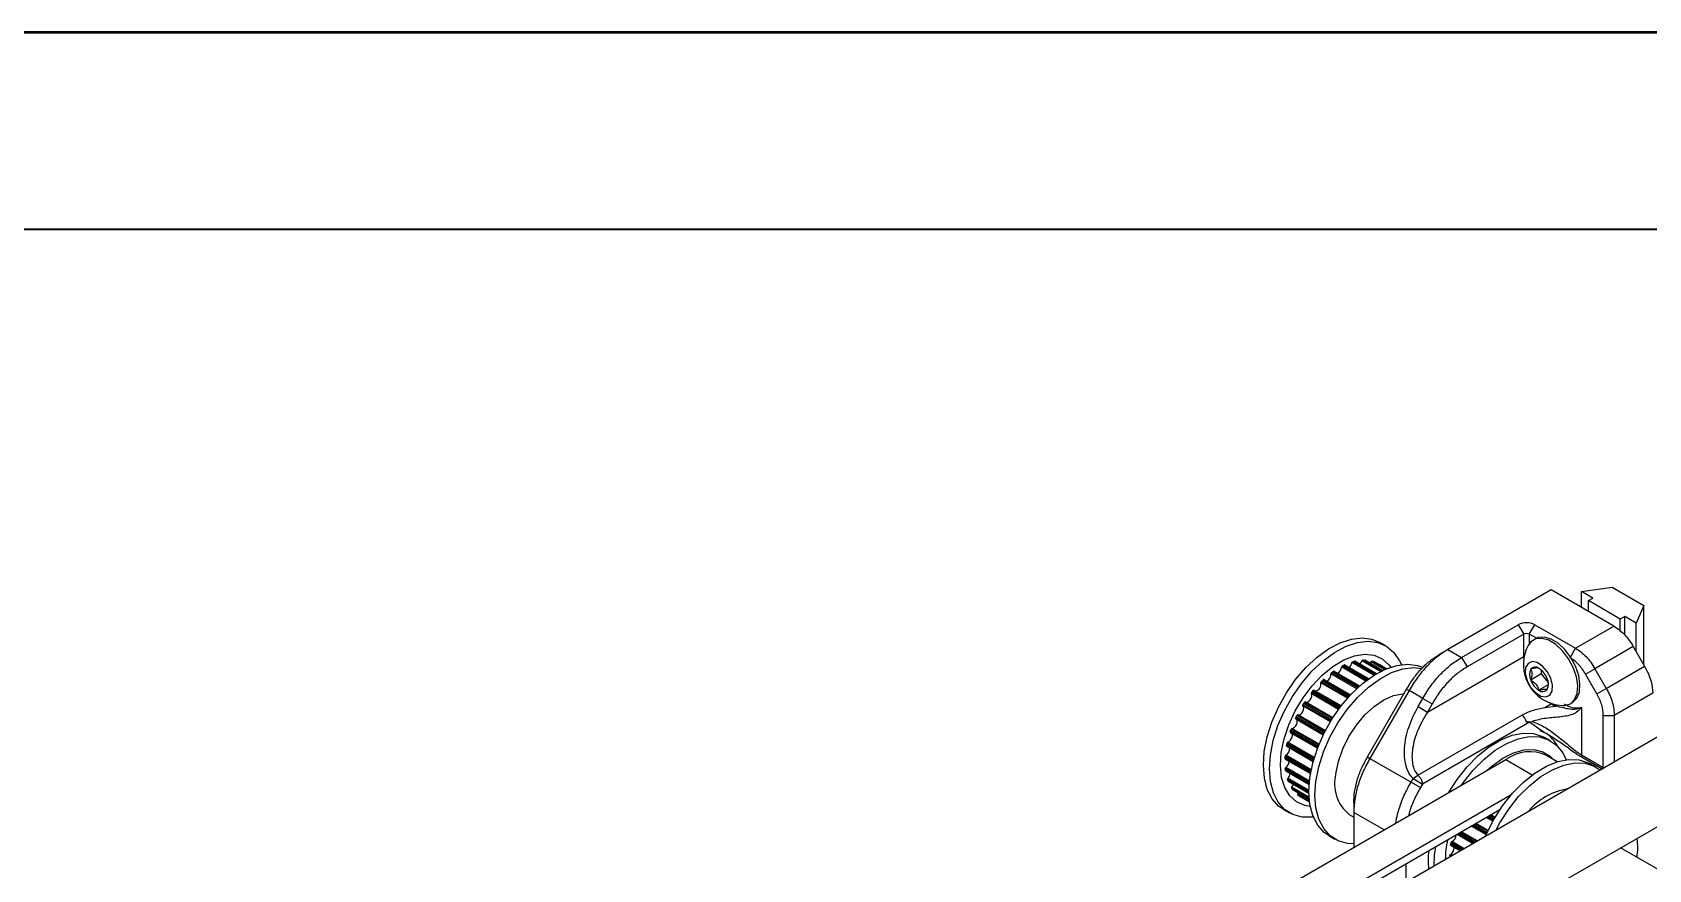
# Model space of a CAD drawing. Header units: millimetres. Extents: x 0 to 279, y 0 to 216.
# Drawn here: x 69.6 to 121.7, y 188.9 to 215.9 of the extents above; entities that cross this region are included whole.
import ezdxf

# ---------------------------------------------------------------- set-up
doc = ezdxf.new("R2010")
doc.units = ezdxf.units.MM
doc.layers.add('PAGE_BORDER', color=7, linetype='Continuous')

msp = doc.modelspace()

# ---------------------------------------------------------------- linework, layer by layer
at = {"color": 7, "linetype": 'Continuous', "lineweight": 50}
msp.add_line((0, 215.9), (279.4, 215.9), dxfattribs=at)
at = {"color": 7, "linetype": 'Continuous', "lineweight": 25}
for p, q in [((119.568, 197.876), (120.558, 198.019)), ((120.558, 198.019), (121.583, 197.427)), ((118.596, 197.927), (115.262, 196.003)), ((120.616, 196.761), (118.596, 197.927)), ((119.939, 197.662), (119.568, 197.876)), ((119.568, 197.366), (119.568, 197.876)), ((119.798, 197.58), (119.939, 197.662)), ((120.823, 196.988), (119.798, 197.58)), ((119.798, 197.233), (119.798, 197.58)), ((120.965, 197.07), (120.823, 196.988)), ((120.823, 196.59), (120.823, 196.988)), ((121.336, 196.856), (120.965, 197.07)), ((120.965, 196.473), (120.965, 197.07)), ((121.583, 197.427), (121.336, 196.856)), ((121.583, 195.508), (121.583, 197.427)), ((115.704, 195.748), (117.535, 196.805)), ((117.712, 196.498), (115.881, 195.441)), ((117.535, 196.805), (117.712, 196.498)), ((117.712, 195.784), (117.712, 196.498)), ((117.889, 196.498), (118.066, 196.805)), ((118.117, 196.367), (117.889, 196.498)), ((118.066, 196.805), (119.379, 196.046)), ((119.379, 196.046), (120.616, 196.761)), ((121.336, 195.937), (121.336, 196.856)), ((113.263, 196.124), (113.069, 196.236)), ((114.997, 195.85), (115.262, 196.003)), ((115.262, 196.003), (115.704, 195.748)), ((118.091, 196.353), (118.018, 196.311)), ((119.202, 195.74), (119.379, 196.046)), ((121.241, 196.101), (120.004, 195.387)), ((121.241, 196.101), (121.607, 195.467)), ((111.856, 195.474), (111.888, 195.491)), ((111.888, 195.491), (111.92, 195.506)), ((111.888, 195.491), (112.679, 195.034)), ((112.711, 195.057), (111.933, 195.507)), ((112.197, 195.612), (112.228, 195.621)), ((112.228, 195.621), (112.259, 195.628)), ((112.941, 195.209), (112.228, 195.621)), ((112.965, 195.224), (112.267, 195.627)), ((112.521, 195.664), (112.549, 195.665)), ((112.549, 195.665), (112.578, 195.664)), ((113.145, 195.321), (112.549, 195.665)), ((113.162, 195.329), (112.583, 195.663)), ((112.759, 195.561), (112.788, 195.609)), ((112.815, 195.63), (112.841, 195.622)), ((112.841, 195.622), (112.866, 195.614)), ((113.267, 195.377), (112.841, 195.622)), ((112.866, 195.614), (112.868, 195.613)), ((113.272, 195.379), (112.868, 195.613)), ((113.286, 195.385), (113.069, 195.51)), ((114.603, 193.989), (117.712, 195.784)), ((115.704, 195.748), (115.881, 195.441)), ((120.37, 194.753), (121.607, 195.467)), ((111.179, 194.968), (111.209, 194.998)), ((111.209, 194.998), (111.239, 195.027)), ((112.084, 194.493), (111.209, 194.998)), ((112.122, 194.534), (111.259, 195.033)), ((111.513, 195.257), (111.544, 195.281)), ((111.544, 195.281), (111.576, 195.303)), ((112.387, 194.794), (111.544, 195.281)), ((112.422, 194.827), (111.592, 195.306)), ((118.273, 195.217), (117.933, 195.02)), ((118.273, 195.343), (118.273, 195.217)), ((118.273, 195.217), (118.499, 194.936)), ((119.702, 195.212), (120.004, 195.387)), ((120.068, 194.578), (119.702, 195.212)), ((120.004, 195.387), (120.37, 194.753)), ((110.867, 194.619), (110.895, 194.654)), ((110.895, 194.654), (110.923, 194.688)), ((111.789, 194.138), (110.895, 194.654)), ((111.828, 194.189), (110.946, 194.698)), ((112.672, 192.541), (113.935, 194.728)), ((114.012, 194.683), (112.75, 192.496)), ((113.935, 194.728), (114.012, 194.683)), ((114.454, 194.428), (114.012, 194.683)), ((114.302, 194.164), (114.454, 194.428)), ((114.454, 194.428), (114.756, 194.254)), ((118.497, 194.863), (118.198, 194.69)), ((120.068, 194.578), (120.37, 194.753)), ((121.866, 194.596), (120.629, 193.881)), ((123.309, 193.927), (92.833, 176.334)), ((110.359, 193.795), (110.378, 193.836)), ((110.378, 193.836), (110.398, 193.877)), ((111.279, 193.316), (110.378, 193.836)), ((110.591, 194.223), (110.614, 194.262)), ((110.614, 194.262), (110.639, 194.3)), ((111.517, 193.74), (110.614, 194.262)), ((111.555, 193.8), (110.666, 194.314)), ((114.294, 191.954), (117.653, 193.893)), ((114.302, 194.164), (114.603, 193.989)), ((114.756, 194.254), (114.603, 193.989)), ((118.387, 194.132), (118.596, 194.253)), ((118.387, 194.132), (118.748, 194.18)), ((119.205, 194.254), (119.278, 194.296)), ((119.568, 194.137), (119.568, 192.612)), ((120.275, 192.204), (120.275, 193.881)), ((120.275, 193.881), (120.629, 193.881)), ((120.629, 193.881), (120.629, 192.38)), ((110.182, 193.353), (110.195, 193.394)), ((110.185, 193.329), (111.063, 192.822)), ((110.195, 193.394), (110.21, 193.435)), ((111.085, 192.88), (110.195, 193.394)), ((110.361, 193.767), (111.249, 193.254)), ((117.89, 193.658), (114.441, 191.668)), ((117.794, 193.665), (117.977, 193.688)), ((118.269, 193.391), (117.89, 193.658)), ((118.229, 193.398), (118.364, 193.334)), ((110.065, 192.911), (110.073, 192.952)), ((110.07, 192.893), (110.925, 192.399)), ((110.073, 192.952), (110.082, 192.992)), ((110.94, 192.451), (110.073, 192.952)), ((118.577, 193.057), (118.382, 193.169)), ((88.38, 175.858), (117.13, 192.454)), ((110.014, 192.489), (110.016, 192.527)), ((110.016, 192.527), (110.018, 192.565)), ((110.845, 192.048), (110.016, 192.527)), ((110.02, 192.475), (110.837, 192.003)), ((112.672, 192.541), (112.75, 192.496)), ((112.75, 192.496), (114.076, 191.731)), ((118.79, 192.387), (118.447, 192.585)), ((118.965, 192.674), (119.078, 192.452)), ((119.568, 192.612), (120.275, 192.204)), ((120.046, 192.209), (119.851, 192.321)), ((94.083, 174.169), (124.558, 191.762)), ((110.026, 192.135), (110.022, 192.17)), ((110.03, 192.101), (110.026, 192.135)), ((110.797, 191.69), (110.026, 192.135)), ((110.036, 192.092), (110.794, 191.654)), ((110.103, 191.792), (110.093, 191.822)), ((110.113, 191.764), (110.103, 191.792)), ((110.786, 191.398), (110.103, 191.792)), ((110.118, 191.758), (110.786, 191.372)), ((114.076, 191.731), (114.14, 191.842)), ((114.14, 191.842), (114.294, 191.954)), ((114.14, 191.842), (114.441, 191.668)), ((120.275, 192.204), (120.324, 192.204)), ((92.112, 176.787), (117.323, 191.341)), ((110.244, 191.511), (110.228, 191.534)), ((110.26, 191.489), (110.244, 191.511)), ((110.795, 191.193), (110.244, 191.511)), ((110.263, 191.486), (110.797, 191.178)), ((110.443, 191.302), (110.423, 191.319)), ((110.425, 191.352), (110.442, 191.383)), ((110.465, 191.287), (110.443, 191.302)), ((110.806, 191.093), (110.443, 191.302)), ((110.465, 191.287), (110.806, 191.09)), ((110.465, 191.287), (110.465, 191.287)), ((114.076, 191.731), (114.377, 191.557)), ((114.441, 191.668), (114.377, 191.557)), ((92.372, 176.66), (116.941, 190.843)), ((109.96, 190.852), (110.155, 190.74)), ((112.232, 191.06), (112.232, 190.754)), ((112.232, 190.754), (112.232, 189.627)), ((112.084, 190.689), (112.232, 190.604)), ((116.025, 190.314), (116.495, 190.043)), ((116.523, 190.104), (116.091, 190.353)), ((116.711, 190.47), (116.503, 190.591)), ((116.747, 190.534), (116.576, 190.633)), ((116.784, 190.596), (116.649, 190.675)), ((111.429, 190.004), (111.624, 189.892)), ((115.354, 189.7), (115.36, 189.74)), ((115.36, 189.74), (115.367, 189.78)), ((115.708, 189.539), (115.36, 189.74)), ((115.36, 189.683), (115.658, 189.511)), ((115.566, 190.05), (116.08, 189.754)), ((116.138, 189.787), (115.625, 190.084)), ((115.325, 189.324), (115.326, 189.362)), ((115.325, 189.318), (115.325, 189.324)), ((115.33, 189.321), (115.325, 189.324)), ((151.043, 172.168), (120.83, 189.61)), ((113.911, 189.094), (113.911, 188.502))]:
    msp.add_line(p, q, dxfattribs=at)
at = {"color": 8, "linetype": 'Continuous', "lineweight": 25}
for p, q in [((117.889, 196.498), (117.889, 196.194)), ((112.619, 194.989), (111.836, 195.441)), ((112.653, 195.015), (111.856, 195.474)), ((112.705, 195.053), (111.92, 195.506)), ((112.881, 195.173), (112.173, 195.581)), ((112.918, 195.195), (112.197, 195.612)), ((112.962, 195.222), (112.259, 195.628)), ((113.091, 195.294), (112.494, 195.638)), ((113.129, 195.313), (112.521, 195.664)), ((113.16, 195.328), (112.578, 195.664)), ((113.223, 195.358), (112.788, 195.609)), ((113.259, 195.374), (112.815, 195.63)), ((113.272, 195.379), (112.866, 195.614)), ((117.728, 195.792), (117.712, 195.784)), ((117.714, 195.712), (117.712, 195.784)), ((112.031, 194.433), (111.167, 194.932)), ((112.056, 194.462), (111.179, 194.968)), ((112.112, 194.523), (111.239, 195.027)), ((112.328, 194.741), (111.496, 195.222)), ((112.358, 194.769), (111.513, 195.257)), ((112.414, 194.819), (111.576, 195.303)), ((111.742, 194.075), (110.86, 194.584)), ((111.763, 194.102), (110.867, 194.619)), ((111.816, 194.173), (110.923, 194.688)), ((111.3, 193.356), (110.398, 193.877)), ((111.314, 193.384), (110.426, 193.896)), ((111.478, 193.677), (110.589, 194.19)), ((111.493, 193.702), (110.591, 194.223)), ((111.541, 193.779), (110.639, 194.3)), ((118.596, 194.253), (118.535, 194.291)), ((118.596, 194.253), (118.611, 194.263)), ((111.07, 192.84), (110.182, 193.353)), ((111.101, 192.921), (110.21, 193.435)), ((111.115, 192.953), (110.237, 193.46)), ((111.26, 193.276), (110.359, 193.795)), ((110.929, 192.413), (110.065, 192.911)), ((110.951, 192.49), (110.082, 192.992)), ((110.963, 192.528), (110.106, 193.022)), ((110.839, 192.013), (110.014, 192.489)), ((110.852, 192.084), (110.018, 192.565)), ((110.86, 192.125), (110.04, 192.598)), ((117.13, 192.454), (117.985, 191.961)), ((120.234, 192.152), (119.593, 192.521)), ((110.799, 191.721), (110.022, 192.17)), ((110.794, 191.66), (110.03, 192.101)), ((110.804, 191.764), (110.04, 192.205)), ((110.785, 191.422), (110.093, 191.822)), ((110.786, 191.466), (110.106, 191.858)), ((110.786, 191.375), (110.113, 191.764)), ((110.794, 191.208), (110.228, 191.534)), ((110.791, 191.25), (110.236, 191.57)), ((110.796, 191.179), (110.26, 191.489)), ((110.805, 191.098), (110.423, 191.319)), ((110.801, 191.135), (110.425, 191.352)), ((110.806, 191.09), (110.465, 191.287)), ((113.208, 190.191), (112.232, 190.754)), ((116.505, 190.063), (116.047, 190.327)), ((116.542, 190.144), (116.136, 190.379)), ((116.556, 190.173), (116.168, 190.397)), ((116.725, 190.494), (116.531, 190.606)), ((116.77, 190.573), (116.621, 190.659)), ((115.671, 189.518), (115.354, 189.7)), ((115.746, 189.561), (115.367, 189.78)), ((115.785, 189.583), (115.39, 189.811)), ((116.096, 189.763), (115.583, 190.06)), ((116.18, 189.812), (115.667, 190.108)), ((116.216, 189.833), (115.703, 190.129)), ((115.363, 189.34), (115.326, 189.362)), ((115.403, 189.363), (115.346, 189.396))]:
    msp.add_line(p, q, dxfattribs=at)
at = {"color": 7, "linetype": 'Continuous', "lineweight": 25, "flags": 128}
for points in [[(109.347, 192.715), (109.44, 193.186), (109.593, 193.667), (109.801, 194.144), (110.058, 194.604), (110.357, 195.034), (110.689, 195.421), (111.046, 195.753), (111.415, 196.023), (111.788, 196.221), (112.153, 196.342), (112.499, 196.382), (112.817, 196.341), (113.069, 196.236)], [(109.541, 192.603), (109.634, 193.073), (109.787, 193.554), (109.995, 194.032), (110.252, 194.492), (110.551, 194.922), (110.884, 195.308), (111.24, 195.641), (111.61, 195.91), (111.982, 196.108), (112.347, 196.229), (112.693, 196.27), (113.011, 196.229), (113.292, 196.107), (113.527, 195.908), (113.71, 195.639), (113.764, 195.52)], [(118.963, 194.199), (119.031, 194.2), (119.212, 194.258), (119.348, 194.392), (119.429, 194.592), (119.45, 194.842), (119.409, 195.126), (119.308, 195.421), (119.156, 195.706), (118.963, 195.96), (118.745, 196.163), (118.516, 196.301), (118.295, 196.363), (118.096, 196.346), (117.937, 196.249), (117.849, 196.129)], [(119.278, 194.296), (119.285, 194.3), (119.421, 194.434), (119.502, 194.634), (119.523, 194.885), (119.482, 195.168), (119.381, 195.463), (119.229, 195.748), (119.036, 196.002), (118.818, 196.205), (118.589, 196.343), (118.367, 196.406), (118.169, 196.388), (118.091, 196.353)], [(109.894, 192.682), (109.984, 193.125), (110.134, 193.578), (110.341, 194.024), (110.596, 194.449), (110.89, 194.839), (111.215, 195.179), (111.559, 195.459), (111.909, 195.668), (112.255, 195.801), (112.584, 195.851), (112.886, 195.818), (113.149, 195.703), (113.365, 195.509), (113.42, 195.436)], [(110.816, 191.867), (110.909, 192.338), (111.062, 192.819), (111.27, 193.296), (111.527, 193.756), (111.826, 194.186), (112.159, 194.573), (112.515, 194.905), (112.884, 195.175), (113.257, 195.373), (113.622, 195.494), (113.968, 195.534), (114.286, 195.493), (114.449, 195.434)], [(111.01, 191.755), (111.103, 192.225), (111.256, 192.706), (111.464, 193.184), (111.721, 193.644), (112.02, 194.074), (112.353, 194.46), (112.709, 194.793), (113.079, 195.062), (113.451, 195.26), (113.816, 195.381), (114.162, 195.422), (114.422, 195.395)], [(112.578, 195.664), (112.581, 195.664), (112.583, 195.663)], [(118.419, 194.475), (118.549, 194.531), (118.625, 194.666), (118.636, 194.858), (118.581, 195.078), (118.467, 195.294), (118.313, 195.471), (118.141, 195.583), (117.977, 195.614), (117.848, 195.557), (117.771, 195.423), (117.76, 195.23), (117.815, 195.01), (117.929, 194.794), (118.084, 194.617), (118.256, 194.505), (118.419, 194.475)], [(110.681, 194.305), (110.701, 194.301), (110.743, 194.309), (110.787, 194.338), (110.827, 194.382), (110.857, 194.437), (110.874, 194.493), (110.875, 194.545), (110.86, 194.584)], [(110.923, 194.688), (110.926, 194.692), (110.93, 194.695), (110.934, 194.697), (110.938, 194.699), (110.941, 194.699), (110.945, 194.698), (110.946, 194.698)], [(111.653, 192), (111.736, 192.397), (111.878, 192.801), (112.073, 193.196), (112.314, 193.566), (112.59, 193.896), (112.89, 194.172), (113.201, 194.383), (113.512, 194.521), (113.809, 194.579), (113.85, 194.581)], [(110.426, 193.896), (110.465, 193.895), (110.509, 193.915), (110.551, 193.952), (110.587, 194.003), (110.61, 194.059), (110.619, 194.114), (110.612, 194.16), (110.589, 194.19)], [(110.589, 194.19), (110.587, 194.192), (110.585, 194.196), (110.584, 194.199), (110.584, 194.204), (110.585, 194.208), (110.586, 194.213), (110.588, 194.218), (110.591, 194.223)], [(110.639, 194.3), (110.642, 194.304), (110.646, 194.308), (110.649, 194.311), (110.653, 194.313), (110.657, 194.315), (110.661, 194.315), (110.664, 194.314), (110.666, 194.314)], [(110.237, 193.46), (110.279, 193.47), (110.323, 193.5), (110.362, 193.545), (110.392, 193.6), (110.408, 193.656), (110.408, 193.707), (110.393, 193.745), (110.387, 193.752)], [(110.361, 193.767), (110.36, 193.767), (110.358, 193.77), (110.356, 193.773), (110.355, 193.776), (110.355, 193.781), (110.356, 193.786), (110.357, 193.79), (110.359, 193.795)], [(115.282, 191.388), (115.56, 191.819), (115.882, 192.222), (116.231, 192.575), (116.597, 192.868), (116.97, 193.092), (117.339, 193.24), (117.693, 193.31), (118.022, 193.297), (118.317, 193.204), (118.382, 193.169)], [(110.106, 193.022), (110.15, 193.043), (110.192, 193.081), (110.227, 193.132), (110.25, 193.189), (110.258, 193.243), (110.25, 193.288), (110.248, 193.293)], [(115.701, 191.63), (115.755, 191.706), (116.077, 192.11), (116.426, 192.463), (116.792, 192.755), (117.164, 192.979), (117.533, 193.128), (117.887, 193.197), (118.216, 193.185), (118.511, 193.092), (118.763, 192.92), (118.965, 192.674)], [(109.96, 190.852), (109.808, 190.959), (109.598, 191.194), (109.444, 191.497), (109.349, 191.858), (109.316, 192.268), (109.347, 192.715)], [(110.929, 190.608), (110.895, 190.604), (110.562, 190.604), (110.261, 190.686), (110.002, 190.847), (109.793, 191.082), (109.638, 191.384), (109.543, 191.746), (109.511, 192.156), (109.541, 192.603)], [(110.829, 190.948), (110.649, 190.978), (110.386, 191.094), (110.17, 191.288), (110.008, 191.554), (109.906, 191.882), (109.867, 192.263), (109.894, 192.682)], [(116.467, 189.977), (116.504, 190.061), (116.744, 190.529), (117.029, 190.97), (117.351, 191.374), (117.7, 191.727), (118.066, 192.02), (118.439, 192.244), (118.808, 192.392), (119.162, 192.462), (119.491, 192.449), (119.786, 192.356), (119.851, 192.321)], [(116.517, 192.101), (116.685, 192.248), (117.033, 192.497), (117.383, 192.672), (117.722, 192.767), (118.04, 192.779), (118.325, 192.708), (118.568, 192.556), (118.662, 192.461)], [(116.806, 190.173), (116.939, 190.416), (117.224, 190.858), (117.546, 191.262), (117.895, 191.615), (118.261, 191.907), (118.633, 192.131), (119.002, 192.28), (119.356, 192.349), (119.685, 192.337), (119.98, 192.244), (120.177, 192.119)], [(111.429, 190.004), (111.277, 190.111), (111.067, 190.346), (110.913, 190.649), (110.818, 191.01), (110.785, 191.42), (110.816, 191.867)], [(112.232, 189.746), (112.031, 189.756), (111.73, 189.838), (111.471, 189.999), (111.262, 190.234), (111.107, 190.536), (111.012, 190.898), (110.98, 191.308), (111.01, 191.755)], [(110.236, 191.57), (110.27, 191.622), (110.286, 191.661)], [(110.263, 191.486), (110.262, 191.486), (110.26, 191.489)], [(114.825, 189.029), (114.837, 189.374), (114.872, 189.649)]]:
    msp.add_lwpolyline(points, dxfattribs=at)
at = {"color": 7, "linetype": 'Continuous', "lineweight": 25}
for centre, radius, start, end in [((117.8, 196.293), 0.576, 62.6097, 117.3903), ((117.8, 196.328), 0.192, 62.6097, 117.3903), ((119.022, 195.519), 1.322, 152.5193, 201.2057), ((111.583, 195.458), 0.253, 299.8983, 356.1952), ((111.878, 195.437), 0.043, 120.891, 175.5189), ((111.927, 195.495), 0.0129, 63.8636, 120.594), ((111.909, 195.635), 0.269, 308.2294, 348.4812), ((112.213, 195.574), 0.0405, 113.1374, 170.0493), ((112.262, 195.617), 0.0112, 61.5794, 106.2965), ((112.228, 195.728), 0.281, 316.0016, 341.3943), ((112.529, 195.63), 0.0356, 103.3151, 165.7484), ((112.816, 195.6), 0.0293, 90.6837, 162.5056), ((113.064, 195.494), 0.0166, 69.7066, 132.7782), ((118.078, 195.25), 0.19, 50.7518, 139.4672), ((117.84, 194.838), 0.665, 20.2271, 57.362), ((110.955, 194.881), 0.218, 281.4552, 13.5255), ((111.204, 194.94), 0.0386, 132.0151, 190.9622), ((111.253, 195.016), 0.0177, 70.4353, 142.417), ((111.265, 195.2), 0.232, 290.3082, 5.2142), ((111.538, 195.223), 0.0422, 127.0844, 182.3612), ((111.586, 195.292), 0.0149, 66.4322, 133.0082), ((119.022, 195.519), 1.322, 201.2057, 267.4753), ((118.287, 195.197), 0.395, 153.4364, 206.5636), ((118.557, 195.25), 0.665, 200.2271, 237.362), ((118.11, 194.891), 0.395, 333.4364, 26.5636), ((110.891, 194.596), 0.0329, 135.8294, 201.9358), ((118.319, 194.838), 0.19, 230.7518, 319.4672), ((110.425, 193.868), 0.0284, 88.4925, 162.1003), ((117.398, 193.578), 0.406, 12.3539, 50.9957), ((119.114, 195.142), 1.029, 239.7931, 249.1772), ((110.199, 193.343), 0.0201, 152.6244, 225.9703), ((110.244, 193.426), 0.0347, 101.6201, 165.1972), ((117.752, 192.314), 1.198, 27.7898, 56.3057), ((109.933, 192.808), 0.235, 297.0922, 7.2304), ((110.081, 192.906), 0.0167, 159.9427, 231.0395), ((110.121, 192.985), 0.0399, 111.8113, 169.3327), ((110.028, 192.487), 0.0145, 171, 233.8494), ((110.061, 192.561), 0.0428, 119.8371, 174.6176), ((109.883, 192.416), 0.263, 306.6685, 357.0713), ((117.896, 191.433), 1.277, 64.4345, 126.876), ((119.719, 192.605), 0.151, 177.4708, 213.6905), ((110.065, 192.171), 0.0426, 126.241, 181.2344), ((110.043, 192.102), 0.0122, 183.1045, 237.2064), ((110.132, 191.828), 0.0393, 131.349, 189.5383), ((109.914, 192.057), 0.277, 313.9419, 349.1631), ((110.124, 191.767), 0.0107, 198.2664, 239.08), ((112.875, 191.676), 1.265, 165.1525, 231.2878), ((120.483, 192.203), 0.208, 179.8054, 187.278), ((110.26, 191.546), 0.0338, 135.3246, 200.1075), ((110.445, 191.334), 0.0274, 138.2844, 213.7399), ((119.431, 189.52), 2.015, 98.7294, 141.2652), ((118.265, 189.21), 3.084, 167.6914, 179.5503), ((115.37, 189.696), 0.0165, 164.7717, 230.6599), ((115.408, 189.773), 0.0412, 114.6948, 170.96), ((115.289, 190.035), 0.246, 294.3603, 359.2709), ((119.301, 189.619), 2.084, 351.2948, 8.2463), ((117.595, 189.216), 2.965, 174.1544, 185.6354), ((115.369, 189.359), 0.0431, 122.1313, 176.6613), ((115.22, 189.607), 0.247, 300.8065, 3.3265)]:
    msp.add_arc(centre, radius, start, end, dxfattribs=at)
at = {"color": 8, "linetype": 'Continuous', "lineweight": 25}
msp.add_arc((118.677, 194.297), 0.136, 301.2691, 324.9152, dxfattribs=at)
at = {"color": 7, "linetype": 'Continuous', "lineweight": 25}
for points, knots in [([(120.616, 196.761), (120.748, 196.669), (120.983, 196.504), (121.162, 196.225), (121.241, 196.101)], [0, 0, 0, 0, 0.557568, 1, 1, 1, 1]), ([(115.262, 196.003), (115.144, 195.928), (114.912, 195.781), (114.58, 195.471), (114.272, 195.105), (114.1, 194.826), (114.012, 194.683)], [0, 0, 0, 0, 0.255091, 0.5, 0.744909, 1, 1, 1, 1]), ([(119.379, 196.046), (119.438, 196.009), (119.554, 195.935), (119.72, 195.78), (119.874, 195.598), (119.96, 195.458), (120.004, 195.387)], [0, 0, 0, 0, 0.255091, 0.5, 0.744909, 1, 1, 1, 1]), ([(113.935, 194.728), (114.008, 194.847), (114.154, 195.085), (114.417, 195.399), (114.702, 195.663), (114.899, 195.787), (114.997, 195.85)], [0, 0, 0, 0, 0.251103, 0.500926, 0.750556, 1, 1, 1, 1]), ([(114.454, 194.428), (114.542, 194.571), (114.714, 194.85), (115.022, 195.215), (115.354, 195.525), (115.586, 195.673), (115.704, 195.748)], [0, 0, 0, 0, 0.255091, 0.5, 0.744909, 1, 1, 1, 1]), ([(115.881, 195.441), (115.777, 195.375), (115.568, 195.244), (115.267, 194.964), (114.988, 194.632), (114.834, 194.38), (114.756, 194.254)], [0, 0, 0, 0, 0.249681, 0.500013, 0.748781, 1, 1, 1, 1]), ([(118.198, 195.398), (118.191, 195.401), (118.172, 195.41), (118.111, 195.413), (118.016, 195.396), (117.953, 195.379), (117.933, 195.374)], [0, 0, 0, 0, 0.180942, 0.506293, 0.843975, 1, 1, 1, 1]), ([(119.702, 195.212), (119.63, 195.324), (119.485, 195.548), (119.296, 195.676), (119.202, 195.74)], [0, 0, 0, 0, 0.500004, 1, 1, 1, 1]), ([(121.607, 195.467), (121.691, 195.3), (121.84, 195.002), (121.858, 194.72), (121.866, 194.596)], [0, 0, 0, 0, 0.557568, 1, 1, 1, 1]), ([(117.933, 195.374), (117.951, 195.334), (117.982, 195.265), (117.968, 195.131), (117.944, 195.054), (117.933, 195.02)], [0, 0, 0, 0, 0.439117, 0.751367, 1, 1, 1, 1]), ([(117.933, 195.02), (117.989, 194.984), (118.085, 194.921), (118.166, 194.795), (118.188, 194.723), (118.198, 194.69)], [0, 0, 0, 0, 0.439117, 0.751367, 1, 1, 1, 1]), ([(118.463, 194.714), (118.485, 194.777), (118.51, 194.849), (118.502, 194.906), (118.502, 194.913)], [0, 0, 0, 0, 0.8792909, 1, 1, 1, 1]), ([(118.198, 194.69), (118.218, 194.696), (118.282, 194.712), (118.376, 194.73), (118.437, 194.727), (118.456, 194.718), (118.463, 194.714)], [0, 0, 0, 0, 0.156025, 0.493707, 0.819058, 1, 1, 1, 1]), ([(120.275, 193.881), (120.267, 193.995), (120.25, 194.222), (120.129, 194.46), (120.068, 194.578)], [0, 0, 0, 0, 0.500004, 1, 1, 1, 1]), ([(120.37, 194.753), (120.41, 194.679), (120.488, 194.535), (120.569, 194.31), (120.62, 194.089), (120.626, 193.951), (120.629, 193.881)], [0, 0, 0, 0, 0.255091, 0.5, 0.744909, 1, 1, 1, 1]), ([(114.14, 191.842), (114.092, 191.901), (113.995, 192.022), (113.873, 192.349), (113.841, 192.853), (113.976, 193.517), (114.191, 193.944), (114.302, 194.164)], [0, 0, 0, 0, 0.104077, 0.213427, 0.452059, 0.717847, 1, 1, 1, 1]), ([(114.603, 193.989), (114.491, 193.795), (114.274, 193.419), (114.107, 192.838), (114.097, 192.396), (114.179, 192.11), (114.257, 192.005), (114.294, 191.954)], [0, 0, 0, 0, 0.290135, 0.560237, 0.796483, 0.901702, 1, 1, 1, 1]), ([(117.653, 193.893), (117.762, 193.947), (117.978, 194.054), (118.251, 194.106), (118.387, 194.132)], [0, 0, 0, 0, 0.500031, 1, 1, 1, 1]), ([(119.568, 194.137), (119.499, 194.061), (119.395, 193.946), (119.146, 193.868), (118.923, 193.832), (118.677, 193.81), (118.344, 193.784), (118.124, 193.726), (117.977, 193.688)], [0, 0, 0, 0, 0.250008, 0.374696, 0.500159, 0.625132, 0.75105, 1, 1, 1, 1]), ([(119.568, 194.137), (119.517, 194.114), (119.413, 194.067), (119.145, 194.076), (118.905, 194.139), (118.748, 194.18)], [0, 0, 0, 0, 0.251531, 0.510433, 1, 1, 1, 1]), ([(117.89, 193.658), (117.884, 193.662), (117.871, 193.669), (117.839, 193.672), (117.812, 193.668), (117.794, 193.665)], [0, 0, 0, 0, 0.233833, 0.499717, 1, 1, 1, 1]), ([(117.977, 193.688), (118.103, 193.64), (118.291, 193.567), (118.49, 193.437), (118.565, 193.385), (118.631, 193.34), (118.828, 193.195), (119.086, 192.976), (119.331, 192.775), (119.471, 192.672), (119.537, 192.631), (119.568, 192.612)], [0, 0, 0, 0, 0.250157, 0.374853, 0.377029, 0.393244, 0.500176, 0.749533, 0.874477, 0.939208, 1, 1, 1, 1]), ([(119.593, 192.521), (119.544, 192.551), (119.442, 192.613), (119.22, 192.767), (118.826, 193.062), (118.492, 193.26), (118.269, 193.391)], [0, 0, 0, 0, 0.121997, 0.251258, 0.50157, 1, 1, 1, 1]), ([(112.232, 191.06), (112.237, 191.177), (112.246, 191.41), (112.332, 191.789), (112.473, 192.173), (112.606, 192.418), (112.672, 192.541)], [0, 0, 0, 0, 0.2502957, 0.5000039, 0.7494984, 1, 1, 1, 1]), ([(112.75, 192.496), (112.67, 192.349), (112.514, 192.06), (112.351, 191.611), (112.249, 191.168), (112.238, 190.894), (112.232, 190.754)], [0, 0, 0, 0, 0.255091, 0.5, 0.744909, 1, 1, 1, 1]), ([(113.59, 190.411), (113.59, 190.412), (113.6, 190.55), (113.682, 190.848), (113.839, 191.294), (113.996, 191.584), (114.076, 191.731)], [0, 0, 0, 0, 0.0028386, 0.3306825, 0.6585264, 1, 1, 1, 1]), ([(114.377, 191.557), (114.308, 191.427), (114.169, 191.167), (114.045, 190.855), (114.01, 190.687), (114.002, 190.649)], [0, 0, 0, 0, 0.439944, 0.876251, 1, 1, 1, 1])]:
    msp.add_open_spline(points, degree=3, knots=knots, dxfattribs=at)
at = {"color": 8, "linetype": 'Continuous', "lineweight": 25}
msp.add_open_spline([(119.017, 194.247), (119.025, 194.244), (119.105, 194.206), (119.305, 194.097), (119.468, 194.122), (119.568, 194.137)], degree=3, knots=[0, 0, 0, 0, 0.038339, 0.410591, 1, 1, 1, 1], dxfattribs=at)
at = {"color": 7, "linetype": 'Continuous', "lineweight": 25}
msp.add_open_spline([(114.294, 191.954), (114.314, 191.936), (114.354, 191.9), (114.402, 191.824), (114.435, 191.743), (114.439, 191.693), (114.441, 191.668)], degree=3, dxfattribs=at)
at = {"layer": 'PAGE_BORDER', "lineweight": 35}
msp.add_line((6.35, 209.55), (273.05, 209.55), dxfattribs=at)

doc.saveas('drawing.dxf')
